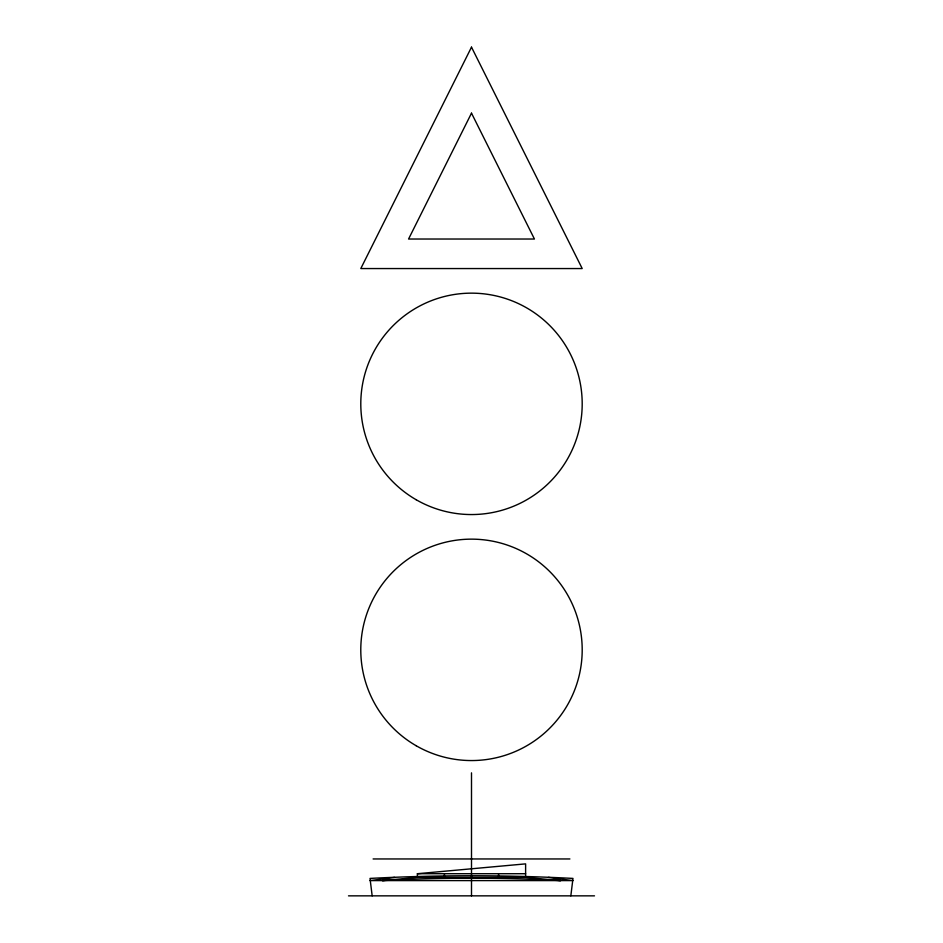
<?xml version="1.0" encoding="UTF-8"?>
<svg xmlns="http://www.w3.org/2000/svg" width="943" height="943" viewBox="0 0 943 943"><rect width="100%" height="100%" fill="white"/><g stroke="black" fill="none" stroke-linecap="round" stroke-linejoin="round"><path stroke-width="1.41" d="M570.833 895.85L572.979 878.416C505.389 874.868 437.611 874.868 370.021 878.416L372.167 895.85M394.622 877.403L370.021 880.597L572.979 880.597L548.378 877.403M417.384 876.483L417.384 873.713L525.616 863.871L525.616 876.955M373.098 858.955L569.902 858.955M417.384 873.713L525.616 873.713M348.497 895.85L594.503 895.85M498.564 873.713L498.564 876.542M471.5 772.847L471.5 895.85M444.436 873.713L444.436 876.542M471.5 47.15L360.804 268.555L582.196 268.555L471.5 47.15M471.5 113.16L408.567 239.027L534.433 239.027L471.5 113.16M417.384 877.403L382.328 880.597A1644.403 1644.403 0 0 1 560.672 880.597L525.616 877.403L417.384 877.403M416.146 745.724A110.696 110.696 0 0 0 582.196 649.845A110.696 110.696 0 0 0 416.146 553.977A110.696 110.696 0 0 0 416.146 745.724M416.146 499.719A110.696 110.696 0 0 0 582.196 403.852A110.696 110.696 0 0 0 416.146 307.984A110.696 110.696 0 0 0 416.146 499.719"/></g></svg>
